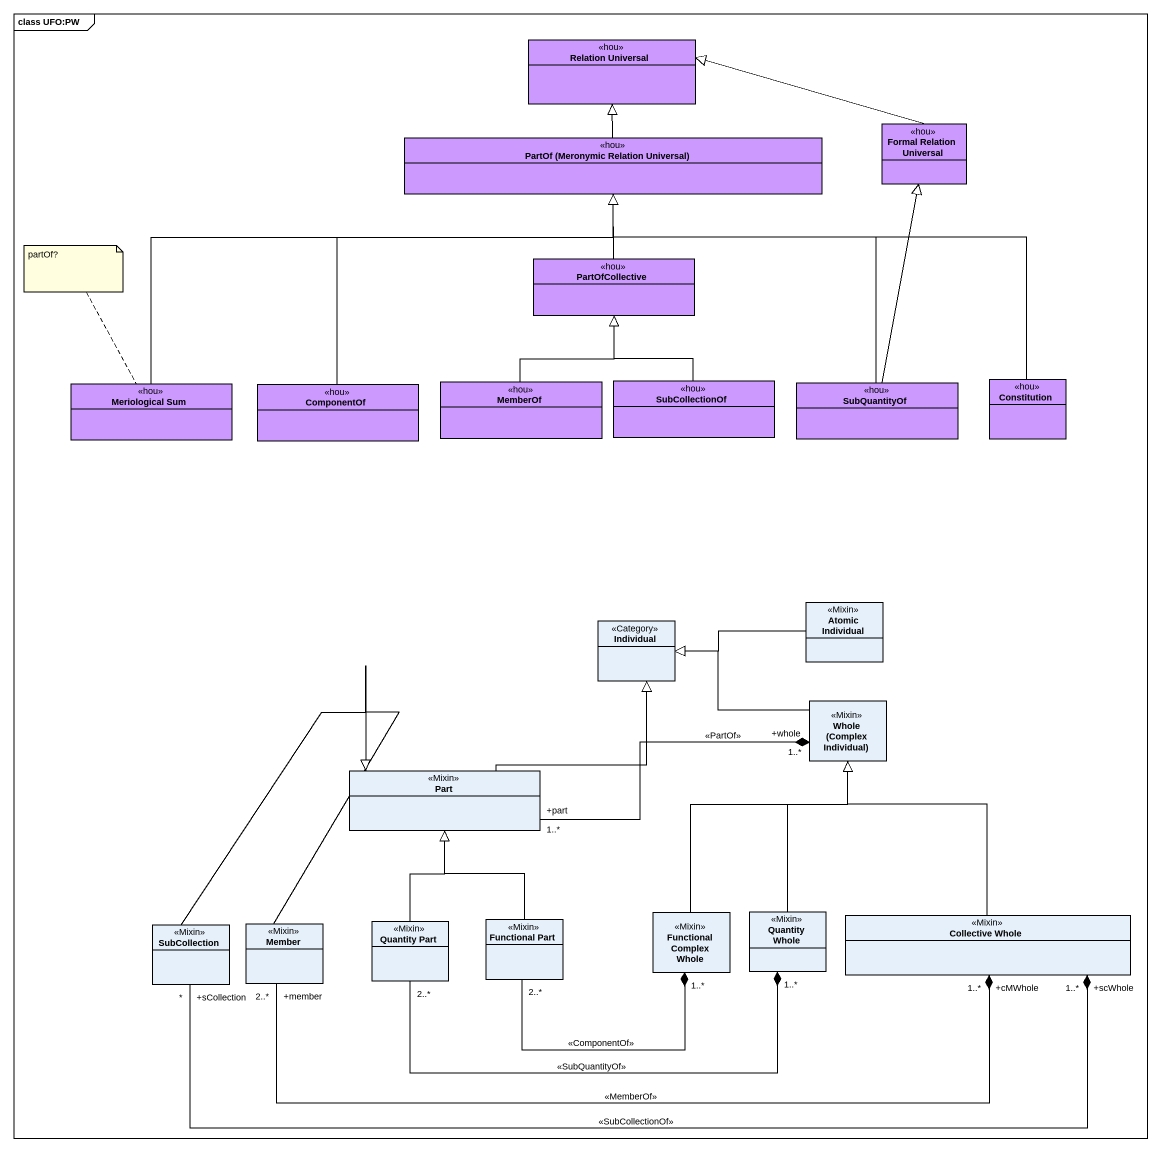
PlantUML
@startuml
mainframe class UFO:PW
hide circle
hide empty members
class "Relation Universal" as Relation_Universal <<hou>> #CC99FF
class "Formal Relation Universal" as Formal_Relation_Universal <<hou>> #CC99FF
class "PartOf (Meronymic Relation Universal)" as PartOf_Meronymic_Relation <<hou>> #CC99FF
class PartOfCollective <<hou>> #CC99FF
class "Meriological Sum" as Meriological_Sum <<hou>> #CC99FF
class ComponentOf <<hou>> #CC99FF
class MemberOf <<hou>> #CC99FF
class SubCollectionOf <<hou>> #CC99FF
class SubQuantityOf <<hou>> #CC99FF
class Constitution <<hou>> #CC99FF
class Individual <<Category>>
class "Atomic Individual" as Atomic_Individual <<Mixin>>
class "Whole (Complex Individual)" as Whole_Complex_Individual <<Mixin>>
class Part <<Mixin>>
class SubCollection <<Mixin>>
class Member <<Mixin>>
class "Quantity Part" as Quantity_Part <<Mixin>>
class "Functional Part" as Functional_Part <<Mixin>>
class "Functional Complex Whole" as Functional_Complex_Whole <<Mixin>>
class "Quantity Whole" as Quantity_Whole <<Mixin>>
class "Collective Whole" as Collective_Whole <<Mixin>>
Formal_Relation_Universal -left-|> Relation_Universal
PartOf_Meronymic_Relation -up-|> Relation_Universal
PartOfCollective -up-|> PartOf_Meronymic_Relation
Meriological_Sum -right-|> PartOf_Meronymic_Relation
ComponentOf -up-|> PartOf_Meronymic_Relation
MemberOf -up-|> PartOfCollective
SubCollectionOf -up-|> PartOfCollective
SubQuantityOf -up-|> Formal_Relation_Universal
SubQuantityOf -up-|> PartOf_Meronymic_Relation
Constitution -left-|> PartOf_Meronymic_Relation
Atomic_Individual -left-|> Individual
Whole_Complex_Individual -left-|> Individual
Whole_Complex_Individual "+whole\n1..*" *-left- "+part\n1..*" Part : <<PartOf>>
Part -up-|> Individual
SubCollection -up-|> Part
Member -up-|> Part
Quantity_Part -up-|> Part
Functional_Part -up-|> Part
Functional_Complex_Whole -up-|> Whole_Complex_Individual
Functional_Complex_Whole "1..*" *-left- "2..*" Functional_Part : <<ComponentOf>>
Quantity_Whole -up-|> Whole_Complex_Individual
Quantity_Whole "1..*" *-left- "2..*" Quantity_Part : <<SubQuantityOf>>
Collective_Whole -up-|> Whole_Complex_Individual
Collective_Whole "+scWhole\n1..*" *-left- "+sCollection\n*" SubCollection : <<SubCollectionOf>>
Collective_Whole "+cMWhole\n1..*" *-left- "+member\n2..*" Member : <<MemberOf>>
note top of Meriological_Sum : partOf?
@enduml
